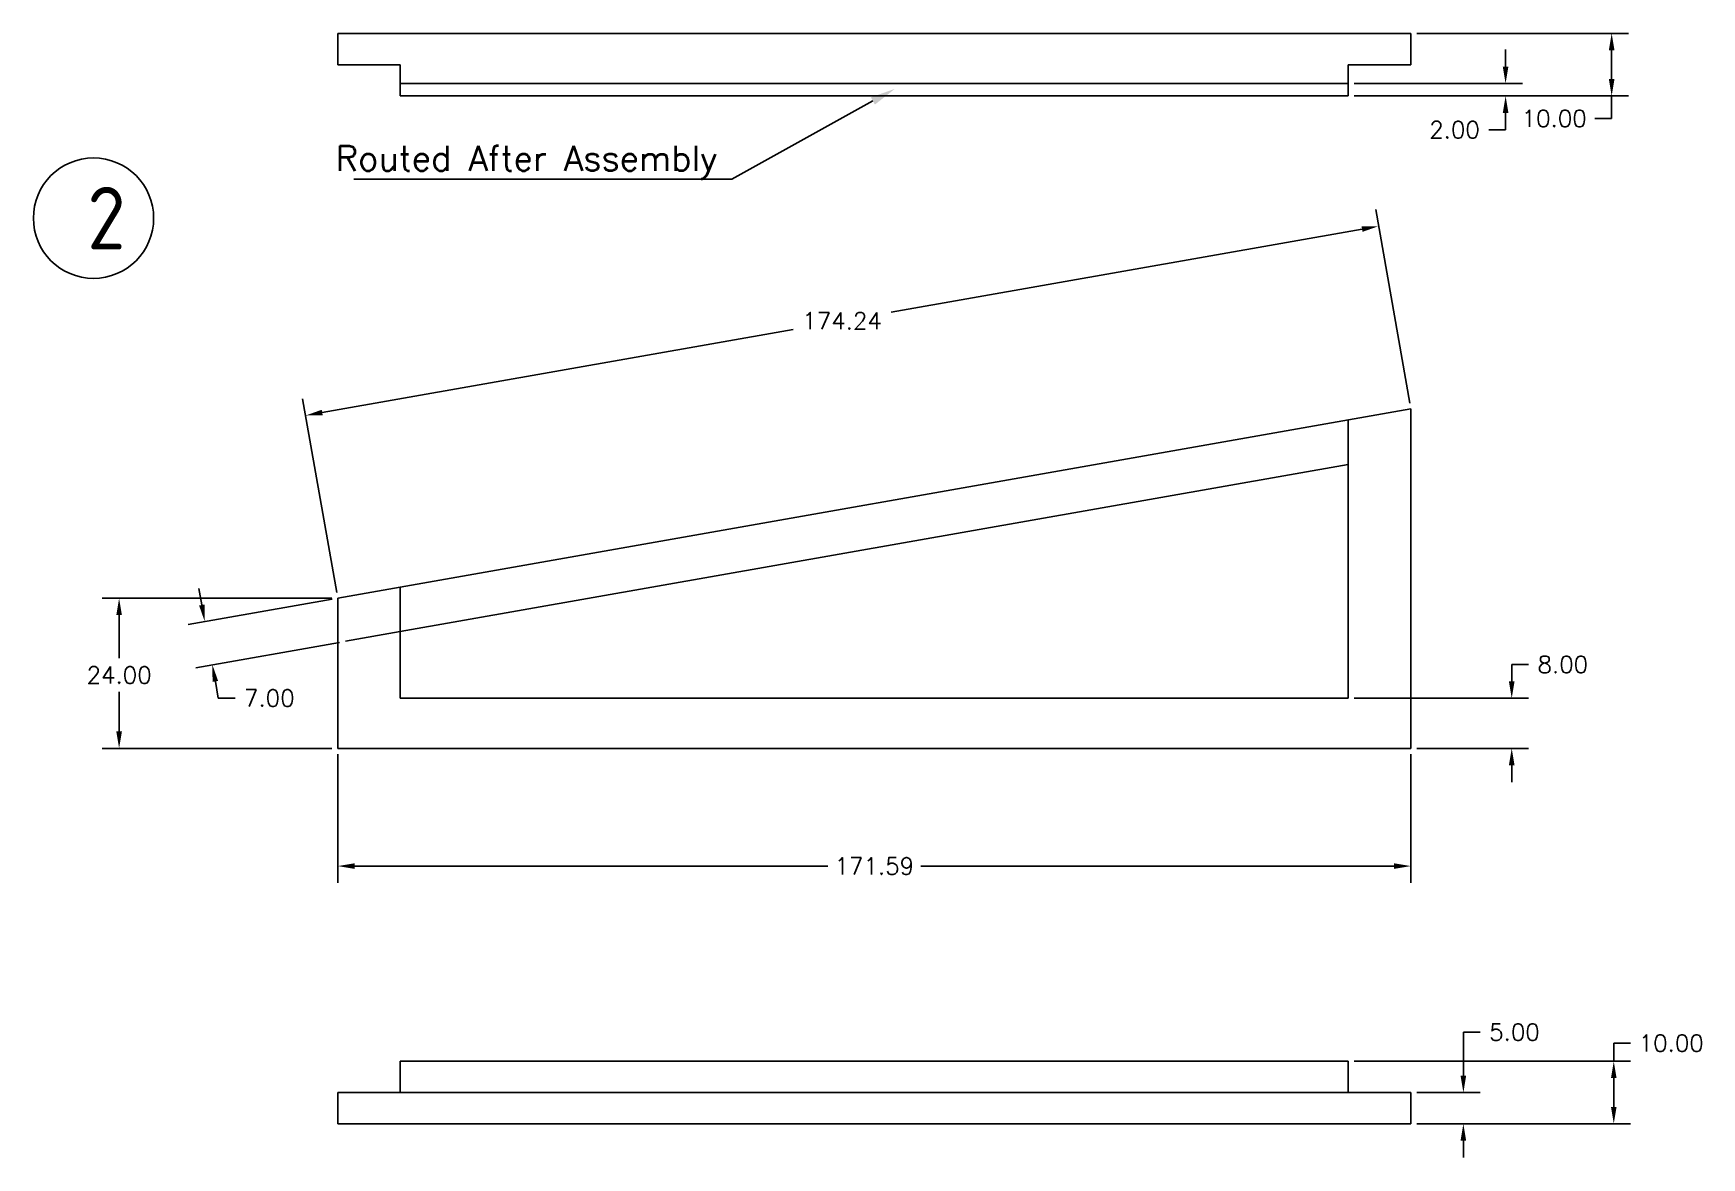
# Model space of a CAD drawing. Header units: millimetres. Extents: x -767 to 3290, y -266 to 762.
# Drawn here: x 784.3 to 1051.1, y 534.9 to 714.6 of the extents above; entities that cross this region are included whole.
import ezdxf
from ezdxf import colors
from ezdxf.entities.mleader import LeaderData, LeaderLine
from ezdxf.math import Vec2, Vec3

# ---------------------------------------------------------------- set-up
doc = ezdxf.new("R2010")
doc.units = ezdxf.units.MM
for name, color, linetype in [('Dim', 1, 'Continuous'), ('Layer1', 5, 'Continuous'), ('Wood', 7, 'Continuous')]:
    doc.layers.add(name, color=color, linetype=linetype)
doc.styles.add('ISO Proportional', font='isocp.shx')
doc.styles.get("Standard").update_dxf_attribs({"font": 'simplex.shx'})
doc.dimstyles.new('Copy of Standard', dxfattribs={"dimscale": 15, "dimtxt": 0.18, "dimasz": 0.18, "dimexe": 0.18, "dimexo": 0.0625, "dimgap": 0.09, "dimtad": 0, "dimtih": 1, "dimtoh": 1, "dimzin": 0, "dimdsep": 46, "dimtxsty": 'Standard', "dimcen": 0.09, "dimadec": 0, "dimazin": 0, "dimtfac": 1, "dimtofl": 0, "dimtmove": 0, "dimatfit": 2, "dimfxl": 1, "dimtolj": 1, "dimtzin": 0, "dimarcsym": 0})

# ---------------------------------------------------------------- blocks, each defined once
blk = doc.blocks.new('*D52')
at = {"layer": 'Defpoints', "color": 0, "transparency": 16777216}
for p in [(832.96, 624.34), (797.99, 600.34), (832.96, 600.34)]:
    blk.add_point(p, dxfattribs=at)
at = {"layer": 'Dim', "color": 0, "lineweight": -2, "transparency": 16777216}
for p, q in [((832.02, 624.34), (795.29, 624.34)), ((797.99, 621.64), (797.99, 614.75)), ((797.99, 603.04), (797.99, 609.35)), ((832.02, 600.34), (795.29, 600.34))]:
    blk.add_line(p, q, dxfattribs=at)
at = {"layer": 'Dim', "color": 0, "transparency": 16777216}
for points in [[(797.54, 621.64), (798.44, 621.64), (797.99, 624.34)], [(797.54, 603.04), (798.44, 603.04), (797.99, 600.34)]]:
    blk.add_solid(points, dxfattribs=at)
at = {"layer": 'Dim', "color": 0, "transparency": 16777216, "insert": (797.99, 612.05), "char_height": 2.7, "attachment_point": 5}
blk.add_mtext('\\A1;24.00', dxfattribs=at)
blk = doc.blocks.new('*D53')
at = {"layer": 'Defpoints', "color": 0, "transparency": 16777216}
for p in [(832.96, 600.34), (1004.55, 600.34), (1004.55, 581.53)]:
    blk.add_point(p, dxfattribs=at)
at = {"layer": 'Dim', "color": 0, "lineweight": -2, "transparency": 16777216}
for p, q in [((832.96, 599.4), (832.96, 578.83)), ((1004.55, 599.4), (1004.55, 578.83)), ((835.66, 581.53), (911.3, 581.53)), ((1001.85, 581.53), (926.21, 581.53))]:
    blk.add_line(p, q, dxfattribs=at)
at = {"layer": 'Dim', "color": 0, "transparency": 16777216}
for points in [[(835.66, 581.98), (835.66, 581.08), (832.96, 581.53)], [(1001.85, 581.98), (1001.85, 581.08), (1004.55, 581.53)]]:
    blk.add_solid(points, dxfattribs=at)
at = {"layer": 'Dim', "color": 0, "transparency": 16777216, "insert": (918.76, 581.53), "char_height": 2.7, "attachment_point": 5}
blk.add_mtext('\\A1;171.59', dxfattribs=at)
blk = doc.blocks.new('*D54')
at = {"layer": 'Defpoints', "color": 0, "transparency": 16777216}
for p in [(1004.55, 545.34), (1012.96, 545.34), (1004.55, 540.34)]:
    blk.add_point(p, dxfattribs=at)
at = {"layer": 'Dim', "color": 0, "lineweight": -2, "transparency": 16777216}
for p, q in [((1012.96, 548.04), (1012.96, 554.99)), ((1012.96, 554.99), (1015.66, 554.99)), ((1005.49, 545.34), (1015.66, 545.34)), ((1005.49, 540.34), (1015.66, 540.34)), ((1012.96, 537.64), (1012.96, 534.94))]:
    blk.add_line(p, q, dxfattribs=at)
at = {"layer": 'Dim', "color": 0, "transparency": 16777216}
for points in [[(1012.51, 548.04), (1013.41, 548.04), (1012.96, 545.34)], [(1012.51, 537.64), (1013.41, 537.64), (1012.96, 540.34)]]:
    blk.add_solid(points, dxfattribs=at)
at = {"layer": 'Dim', "color": 0, "transparency": 16777216, "insert": (1021.13, 554.99), "char_height": 2.7, "attachment_point": 5}
blk.add_mtext('\\A1;5.00', dxfattribs=at)
blk = doc.blocks.new('*D55')
at = {"layer": 'Defpoints', "color": 0, "transparency": 16777216}
for p in [(994.55, 550.34), (1037.01, 550.34), (1004.55, 540.34)]:
    blk.add_point(p, dxfattribs=at)
at = {"layer": 'Dim', "color": 0, "lineweight": -2, "transparency": 16777216}
for p, q in [((1037.01, 550.34), (1037.01, 553.23)), ((1037.01, 553.23), (1039.71, 553.23)), ((995.49, 550.34), (1039.71, 550.34)), ((1037.01, 543.04), (1037.01, 547.64)), ((1005.49, 540.34), (1039.71, 540.34))]:
    blk.add_line(p, q, dxfattribs=at)
at = {"layer": 'Dim', "color": 0, "transparency": 16777216}
for points in [[(1036.56, 547.64), (1037.46, 547.64), (1037.01, 550.34)], [(1036.56, 543.04), (1037.46, 543.04), (1037.01, 540.34)]]:
    blk.add_solid(points, dxfattribs=at)
at = {"layer": 'Dim', "color": 0, "transparency": 16777216, "insert": (1046.2, 553.23), "char_height": 2.7, "attachment_point": 5}
blk.add_mtext('\\A1;10.00', dxfattribs=at)
blk = doc.blocks.new('*D56')
at = {"layer": 'Defpoints', "color": 0, "transparency": 16777216}
for p in [(994.55, 608.34), (1020.69, 608.34), (1004.55, 600.34)]:
    blk.add_point(p, dxfattribs=at)
at = {"layer": 'Dim', "color": 0, "lineweight": -2, "transparency": 16777216}
for p, q in [((1020.69, 611.04), (1020.69, 613.74)), ((1020.69, 613.74), (1023.39, 613.74)), ((995.49, 608.34), (1023.39, 608.34)), ((1005.49, 600.34), (1023.39, 600.34)), ((1020.69, 597.64), (1020.69, 594.94))]:
    blk.add_line(p, q, dxfattribs=at)
at = {"layer": 'Dim', "color": 0, "transparency": 16777216}
for points in [[(1020.24, 611.04), (1021.14, 611.04), (1020.69, 608.34)], [(1020.24, 597.64), (1021.14, 597.64), (1020.69, 600.34)]]:
    blk.add_solid(points, dxfattribs=at)
at = {"layer": 'Dim', "color": 0, "transparency": 16777216, "insert": (1028.86, 613.74), "char_height": 2.7, "attachment_point": 5}
blk.add_mtext('\\A1;8.00', dxfattribs=at)
blk = doc.blocks.new('*D48')
at = {"layer": 'Defpoints', "color": 0, "transparency": 16777216}
for p in [(832.96, 624.34), (834.17, 617.45), (812.91, 613.7)]:
    blk.add_point(p, dxfattribs=at)
at = {"layer": 'Dim', "color": 0, "lineweight": -2, "transparency": 16777216}
for p, q in [((811.22, 623.25), (810.75, 625.91)), ((832.04, 624.18), (809.03, 620.12)), ((833.25, 617.28), (810.25, 613.23)), ((813.38, 611.04), (813.85, 608.38)), ((813.85, 608.38), (816.55, 608.38))]:
    blk.add_line(p, q, dxfattribs=at)
at = {"layer": 'Dim', "color": 0, "transparency": 16777216}
for points in [[(811.67, 623.33), (810.78, 623.17), (811.69, 620.59)], [(813.82, 611.12), (812.93, 610.96), (812.91, 613.7)]]:
    blk.add_solid(points, dxfattribs=at)
at = {"layer": 'Dim', "color": 0, "transparency": 16777216, "insert": (822.01, 608.38), "char_height": 2.7, "attachment_point": 5}
blk.add_mtext('\\A1;7.00', dxfattribs=at)
blk = doc.blocks.new('*D49')
at = {"layer": 'Defpoints', "color": 0, "transparency": 16777216}
for p in [(999.41, 683.79), (1004.55, 654.6), (832.96, 624.34)]:
    blk.add_point(p, dxfattribs=at)
at = {"layer": 'Dim', "color": 0, "lineweight": -2, "transparency": 16777216}
for p, q in [((1004.39, 655.52), (998.94, 686.45)), ((996.75, 683.32), (921.45, 670.05)), ((830.47, 654), (905.77, 667.28)), ((832.8, 625.26), (827.34, 656.19))]:
    blk.add_line(p, q, dxfattribs=at)
at = {"layer": 'Dim', "color": 0, "transparency": 16777216}
for points in [[(996.67, 683.77), (996.83, 682.88), (999.41, 683.79)], [(830.39, 654.45), (830.55, 653.56), (827.81, 653.53)]]:
    blk.add_solid(points, dxfattribs=at)
at = {"layer": 'Dim', "color": 0, "transparency": 16777216, "insert": (913.61, 668.66), "char_height": 2.7, "attachment_point": 5}
blk.add_mtext('\\A1;174.24', dxfattribs=at)
blk = doc.blocks.new('*D50')
at = {"layer": 'Defpoints', "color": 0, "transparency": 16777216}
for p in [(1004.55, 714.6), (994.55, 704.6), (1036.67, 704.6)]:
    blk.add_point(p, dxfattribs=at)
at = {"layer": 'Dim', "color": 0, "lineweight": -2, "transparency": 16777216}
for p, q in [((1005.49, 714.6), (1039.37, 714.6)), ((1036.67, 711.9), (1036.67, 707.3)), ((995.49, 704.6), (1039.37, 704.6)), ((1036.67, 704.6), (1036.67, 701)), ((1036.67, 701), (1033.97, 701))]:
    blk.add_line(p, q, dxfattribs=at)
at = {"layer": 'Dim', "color": 0, "transparency": 16777216}
for points in [[(1036.22, 711.9), (1037.12, 711.9), (1036.67, 714.6)], [(1036.22, 707.3), (1037.12, 707.3), (1036.67, 704.6)]]:
    blk.add_solid(points, dxfattribs=at)
at = {"layer": 'Dim', "color": 0, "transparency": 16777216, "insert": (1027.48, 701), "char_height": 2.7, "attachment_point": 5}
blk.add_mtext('\\A1;10.00', dxfattribs=at)
blk = doc.blocks.new('*D51')
at = {"layer": 'Defpoints', "color": 0, "transparency": 16777216}
for p in [(994.55, 706.6), (994.55, 704.6), (1019.71, 704.6)]:
    blk.add_point(p, dxfattribs=at)
at = {"layer": 'Dim', "color": 0, "lineweight": -2, "transparency": 16777216}
for p, q in [((1019.71, 709.3), (1019.71, 712)), ((995.49, 706.6), (1022.41, 706.6)), ((995.49, 704.6), (1022.41, 704.6)), ((1019.71, 701.9), (1019.71, 699.2)), ((1019.71, 699.2), (1017.01, 699.2))]:
    blk.add_line(p, q, dxfattribs=at)
at = {"layer": 'Dim', "color": 0, "transparency": 16777216}
for points in [[(1019.26, 709.3), (1020.16, 709.3), (1019.71, 706.6)], [(1019.26, 701.9), (1020.16, 701.9), (1019.71, 704.6)]]:
    blk.add_solid(points, dxfattribs=at)
at = {"layer": 'Dim', "color": 0, "transparency": 16777216, "insert": (1011.55, 699.2), "char_height": 2.7, "attachment_point": 5}
blk.add_mtext('\\A1;2.00', dxfattribs=at)

msp = doc.modelspace()

# ---------------------------------------------------------------- linework, layer by layer
at = {"layer": 'Dim'}
for p, q in [((832.959, 624.34), (832.959, 624.34)), ((834.175, 617.446), (842.959, 618.995))]:
    msp.add_line(p, q, dxfattribs=at)
at = {"layer": 'Layer1'}
msp.add_circle((793.895, 685.068), 9.618, dxfattribs=at)
at = {"layer": 'Wood'}
for p, q in [((1004.554, 714.597), (832.959, 714.597)), ((832.959, 714.597), (832.959, 709.597)), ((1004.554, 714.597), (1004.554, 709.597)), ((842.959, 709.597), (832.959, 709.597)), ((842.959, 709.597), (842.959, 704.597)), ((1004.554, 709.597), (994.554, 709.597)), ((994.554, 709.597), (994.554, 704.597)), ((994.554, 706.597), (842.959, 706.597)), ((994.554, 704.597), (842.959, 704.597)), ((832.959, 624.34), (1004.554, 654.597)), ((1004.554, 654.597), (1004.554, 600.34)), ((994.554, 652.833), (994.554, 608.34)), ((842.959, 618.995), (994.554, 645.725)), ((832.959, 624.34), (832.959, 600.34)), ((842.959, 626.103), (842.959, 608.34)), ((994.554, 608.34), (842.959, 608.34)), ((1004.554, 600.34), (832.959, 600.34)), ((994.554, 550.34), (842.959, 550.34)), ((842.959, 550.34), (842.959, 545.34)), ((994.554, 550.34), (994.554, 545.34)), ((1004.554, 545.34), (832.959, 545.34)), ((832.959, 545.34), (832.959, 540.34)), ((1004.554, 545.34), (1004.554, 540.34)), ((1004.554, 540.34), (832.959, 540.34))]:
    msp.add_line(p, q, dxfattribs=at)

# ---------------------------------------------------------------- texts
at = {"layer": 'Layer1', "insert": (792.895, 690.068), "char_height": 10, "attachment_point": 1, "style": 'ISO Proportional'}
msp.add_mtext_dynamic_manual_height_columns('2', width=25.64739, gutter_width=12.5, heights=[0], dxfattribs=at)

# ---------------------------------------------------------------- dimensions: what is measured, and where the dimension line sits
at = {"layer": 'Dim'}
for base, p1, p2, angle, picture, middle, dimtype in [((1036.671, 704.597), (1004.554, 714.597), (994.554, 704.597), 90, '*D50', (1027.478, 700.997), 160), ((797.989, 600.34), (832.959, 624.34), (832.959, 600.34), 90, '*D52', (797.989, 612.052), 160), ((812.907, 613.696), (832.959, 624.34), (834.175, 617.446), 280, '*D48', (822.009, 608.378), 161), ((1037.007, 550.34), (1004.554, 540.34), (994.554, 550.34), 90, '*D55', (1046.2, 553.23), 160), ((1012.961, 545.34), (1004.554, 540.34), (1004.554, 545.34), 90, '*D54', (1021.125, 554.994), 160)]:
    dim = msp.add_linear_dim(base=base, p1=p1, p2=p2, angle=angle, dimstyle='Copy of Standard', dxfattribs=at)
    dim.commit()
    dim.dimension.update_dxf_attribs({"geometry": picture, "text_midpoint": middle, "dimtype": dimtype})
for base, p1, p2, picture, middle in [((1019.714, 704.597), (994.554, 706.597), (994.554, 704.597), '*D51', (1011.55, 699.197)), ((1020.692, 608.34), (1004.554, 600.34), (994.554, 608.34), '*D56', (1028.856, 613.74))]:
    dim = msp.add_linear_dim(base=base, p1=p1, p2=p2, angle=90, dimstyle='Copy of Standard', dxfattribs=at)
    dim.commit()
    dim.dimension.update_dxf_attribs({"geometry": picture, "text_midpoint": middle})
dim = msp.add_aligned_dim(p1=(832.959, 624.34), p2=(1004.554, 654.597), distance=29.645, dimstyle='Copy of Standard', dxfattribs=at)
dim.commit()
dim.dimension.update_dxf_attribs({"geometry": '*D49', "text_midpoint": (913.609, 668.662)})
dim = msp.add_linear_dim(base=(1004.5541, 581.533), p1=(832.9593, 600.3397), p2=(1004.5541, 600.3397), dimstyle='Copy of Standard', dxfattribs=at)
dim.commit()
dim.dimension.update_dxf_attribs({"geometry": '*D53', "text_midpoint": (918.7567, 581.533)})

# ---------------------------------------------------------------- leaders
ml = msp.add_multileader_mtext('Standard', dxfattribs=at)
ml.set_content('Routed After Assembly', color=256)
ml.set_leader_properties()
ml.build(insert=Vec2(0, 0))
ml.multileader.update_dxf_attribs({"text_right_attachment_type": 6, "dogleg_length": 0.36})
ctx = ml.context
ctx.base_point, ctx.plane_origin = Vec3(820.966, 693.979), Vec3(922.033, 705.73)
ctx.right_attachment, ctx.text_align_type = 6, 2
notes = []
notes.append((ctx, [(0, (1, 1, 0), (895.993, 691.313), (-1, 0), 0.36, [(0, [(922.033, 705.73)], 0, [])])]))
ctx.mtext.insert, ctx.mtext.alignment, ctx.mtext.flow_direction = Vec3(893.633, 696.646), 3, 5
for ctx, leaders in notes:
    for number, flags, end, landing, length, lines in leaders:
        leader = LeaderData()
        leader.index, (leader.has_last_leader_line, leader.has_dogleg_vector, leader.attachment_direction) = number, flags
        leader.last_leader_point, leader.dogleg_vector, leader.dogleg_length = Vec3(end), Vec3(landing), length
        for number, points, colour, breaks in lines:
            line = LeaderLine()
            line.index, line.vertices, line.color, line.breaks = number, Vec3.list(points), colors.encode_raw_color(colour), breaks
            leader.lines.append(line)
        ctx.leaders.append(leader)

doc.saveas('drawing.dxf')
